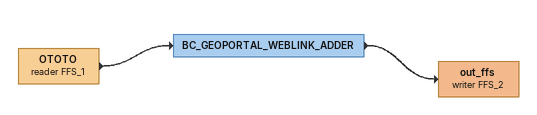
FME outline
OTOTO (reader FFS_1)
    -> BC_GEOPORTAL_WEBLINK_ADDER
BC_GEOPORTAL_WEBLINK_ADDER
    -> out_ffs (writer FFS_2)
out_ffs (writer FFS_2)
